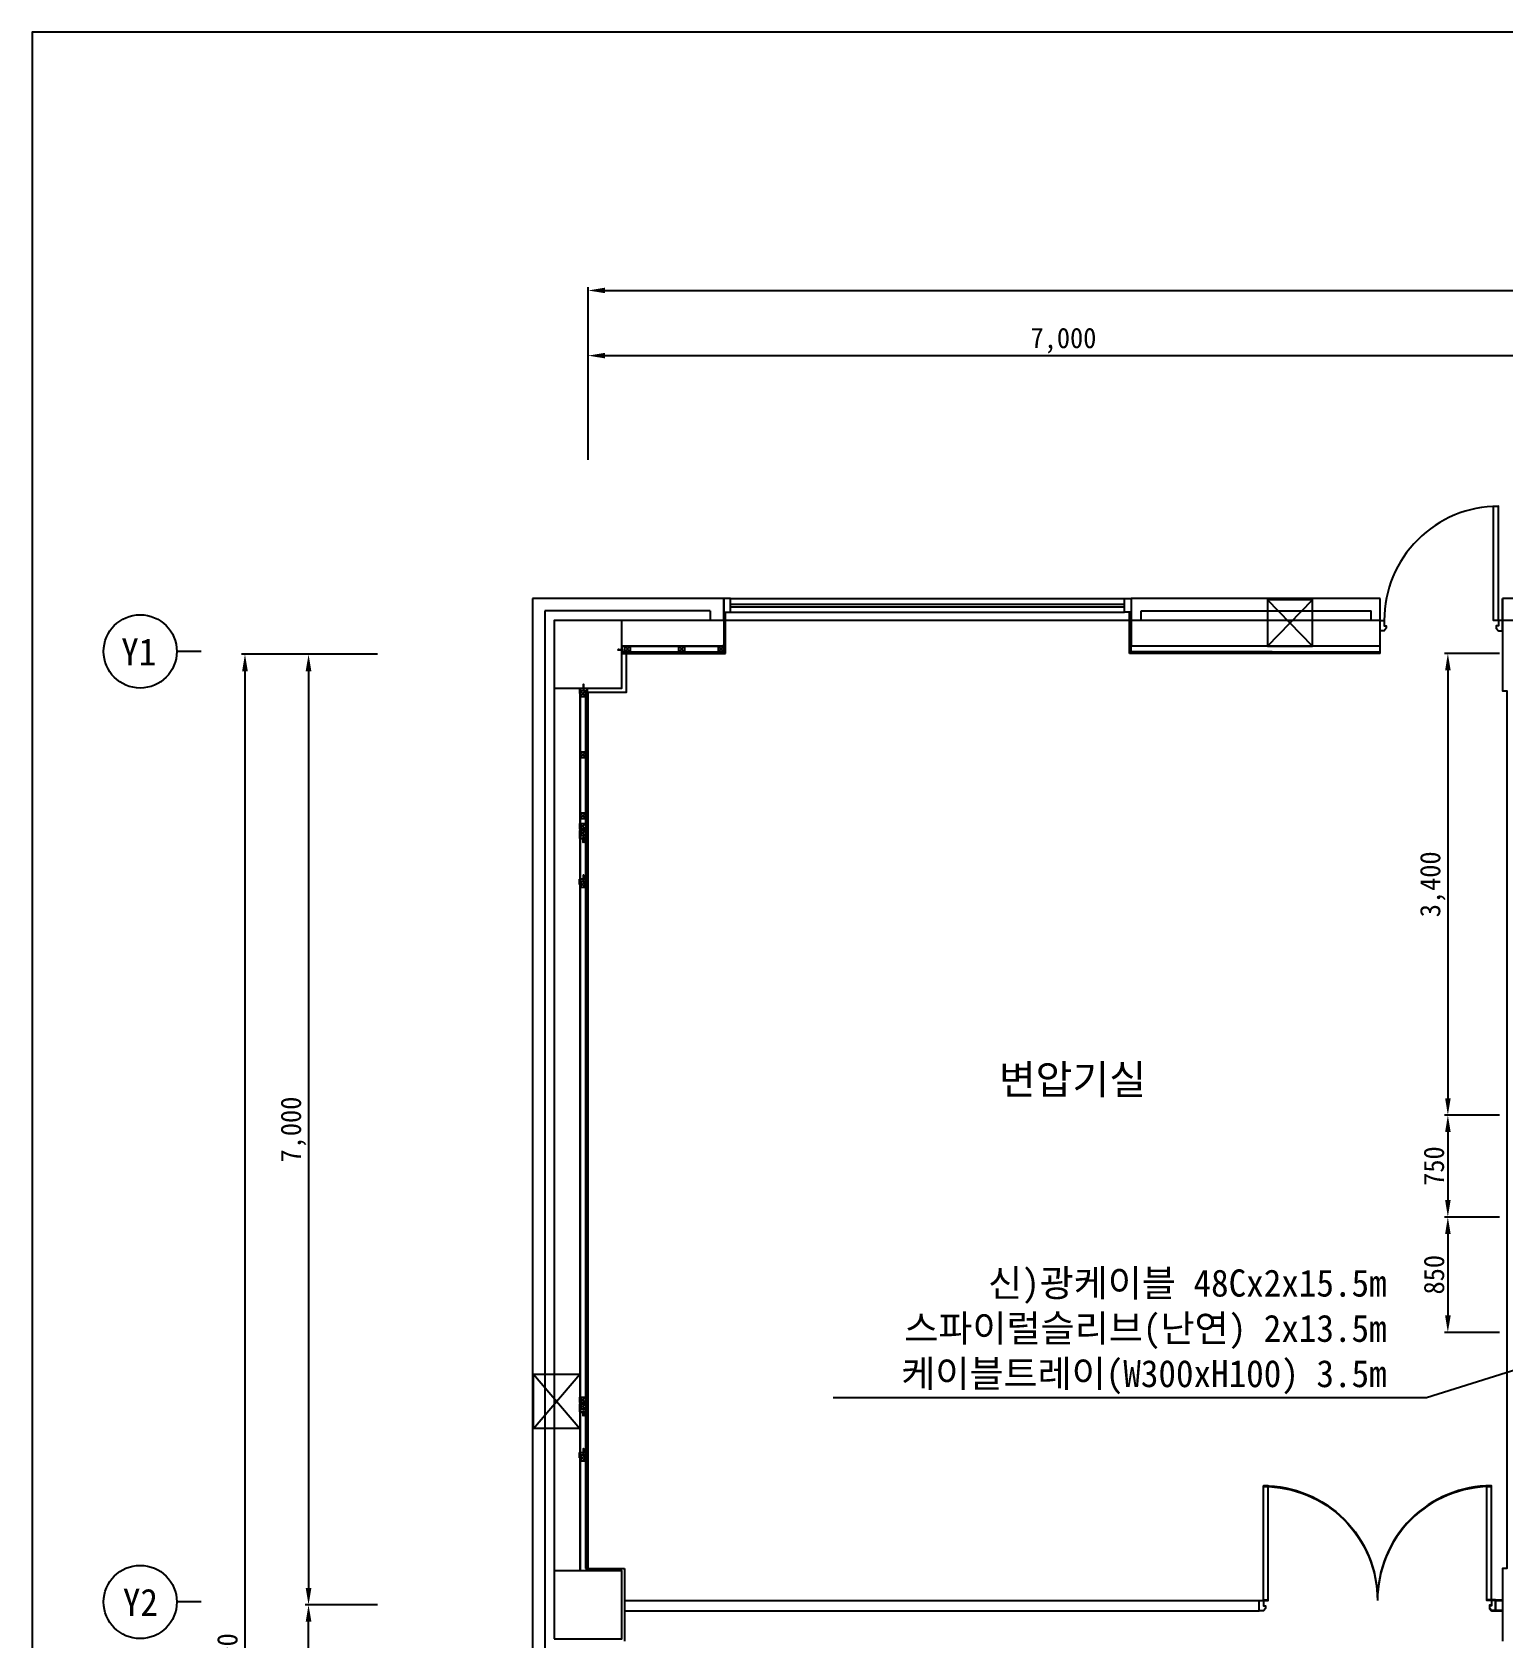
# Model space of a CAD drawing. Header units: millimetres. Extents: x -29689 to 10111, y -268596 to -237350.
# Drawn here: x -29689 to -18854, y -254628 to -242796 of the extents above; entities that cross this region are included whole.
import ezdxf
from ezdxf.enums import TextEntityAlignment as Align

# ---------------------------------------------------------------- set-up
doc = ezdxf.new("R2010")
doc.units = ezdxf.units.MM
for name, color, linetype in [('TN-LEAT', 3, 'Continuous'), ('TZ-BASE', 253, 'Continuous'), ('TZ-DIMS', 1, 'Continuous'), ('TZ-LEAL', 1, 'Continuous'), ('TZ-LEAT', 3, 'Continuous')]:
    doc.layers.add(name, color=color, linetype=linetype)
doc.layers.add('TX-PAPR', color=2, linetype='Continuous', plot=False)
doc.styles.get("Standard").update_dxf_attribs({"font": 'GulimChe.ttf'})
doc.linetypes.add('BATTINB', pattern='A,0,-0.0025,[134,GulimChe.ttf,S=0.0025,R=0,X=-0.0025,Y=0.01],-0.005,[134,GulimChe.ttf,S=0.0025,R=180,X=0.0025,Y=0.01],-0.0025', length=0.01)
doc.dimstyles.new('D50', dxfattribs={"dimscale": 50, "dimtxt": 3, "dimasz": 2.5, "dimexe": 0.5, "dimexo": 0.5, "dimgap": 0.5, "dimtad": 1, "dimdec": 0, "dimzin": 1, "dimdsep": 46, "dimlunit": 6, "dimtxsty": 'Standard', "dimcen": 1, "dimclrd": 1, "dimclre": 1, "dimclrt": 3, "dimadec": 0, "dimazin": 0, "dimtfac": 1, "dimtdec": 0, "dimtix": 1, "dimtmove": 2, "dimatfit": 3, "dimfxl": 0, "dimtvp": 2, "dimlwd": -1, "dimlwe": -1, "dimarcsym": 0})

# ---------------------------------------------------------------- blocks, each defined once
blk = doc.blocks.new('*D23')
at = {"layer": 'DEFPOINTS', "color": 0, "ltscale": 0.1}
for p in [(-18596, -245178), (-25596, -245969), (-18596, -245969)]:
    blk.add_point(p, dxfattribs=at)
at = {"layer": 'TZ-DIMS', "color": 1, "ltscale": 0.1}
for p, q in [((-25596, -245944), (-25596, -245153)), ((-18596, -245944), (-18596, -245153)), ((-25471, -245178), (-18721, -245178))]:
    blk.add_line(p, q, dxfattribs=at)
for points in [[(-25471, -245157), (-25471, -245198), (-25596, -245178)], [(-18721, -245157), (-18721, -245198), (-18596, -245178)]]:
    blk.add_solid(points, dxfattribs=at)
at = {"layer": 'TZ-DIMS', "color": 3, "ltscale": 0.1, "insert": (-22096, -245067), "char_height": 150, "attachment_point": 5}
blk.add_mtext('7,000', dxfattribs=at)
blk = doc.blocks.new('*D29')
at = {"layer": 'DEFPOINTS', "color": 0, "ltscale": 0.1}
for p in [(1404, -244698), (-25596, -245969), (1404, -245969)]:
    blk.add_point(p, dxfattribs=at)
at = {"layer": 'TZ-DIMS', "color": 1, "ltscale": 0.1}
for p, q in [((-25596, -245944), (-25596, -244673)), ((1404, -245944), (1404, -244673)), ((-25471, -244698), (1279, -244698))]:
    blk.add_line(p, q, dxfattribs=at)
for points in [[(-25471, -244677), (-25471, -244718), (-25596, -244698)], [(1279, -244677), (1279, -244718), (1404, -244698)]]:
    blk.add_solid(points, dxfattribs=at)
at = {"layer": 'TZ-DIMS', "color": 3, "ltscale": 0.1, "insert": (-12096, -244587), "char_height": 150, "attachment_point": 5}
blk.add_mtext('27,000', dxfattribs=at)
blk = doc.blocks.new('*D9')
at = {"layer": 'DEFPOINTS', "color": 0, "ltscale": 0.1}
for p in [(-27654, -254377), (-27121, -254377), (-27121, -262377)]:
    blk.add_point(p, dxfattribs=at)
at = {"layer": 'TZ-DIMS', "color": 1, "ltscale": 0.1}
for p, q in [((-27146, -254377), (-27679, -254377)), ((-27654, -262252), (-27654, -254502)), ((-27146, -262377), (-27679, -262377))]:
    blk.add_line(p, q, dxfattribs=at)
for points in [[(-27675, -254502), (-27633, -254502), (-27654, -254377)], [(-27675, -262252), (-27633, -262252), (-27654, -262377)]]:
    blk.add_solid(points, dxfattribs=at)
at = {"layer": 'TZ-DIMS', "color": 3, "ltscale": 0.1, "insert": (-27765, -258377), "char_height": 150, "attachment_point": 5, "rotation": 90}
blk.add_mtext('8,000', dxfattribs=at)
blk = doc.blocks.new('*D10')
at = {"layer": 'DEFPOINTS', "color": 0, "ltscale": 0.1}
for p in [(-27121, -247377), (-27654, -254377), (-27121, -254377)]:
    blk.add_point(p, dxfattribs=at)
at = {"layer": 'TZ-DIMS', "color": 1, "ltscale": 0.1}
for p, q in [((-27146, -247377), (-27679, -247377)), ((-27654, -247502), (-27654, -254252)), ((-27146, -254377), (-27679, -254377))]:
    blk.add_line(p, q, dxfattribs=at)
for points in [[(-27675, -247502), (-27633, -247502), (-27654, -247377)], [(-27675, -254252), (-27633, -254252), (-27654, -254377)]]:
    blk.add_solid(points, dxfattribs=at)
at = {"layer": 'TZ-DIMS', "color": 3, "ltscale": 0.1, "insert": (-27765, -250877), "char_height": 150, "attachment_point": 5, "rotation": 90}
blk.add_mtext('7,000', dxfattribs=at)
blk = doc.blocks.new('*D11')
at = {"layer": 'DEFPOINTS', "color": 0, "ltscale": 0.1}
for p in [(-27321, -247377), (-28122, -262377), (-27321, -262377)]:
    blk.add_point(p, dxfattribs=at)
at = {"layer": 'TZ-DIMS', "color": 1, "ltscale": 0.1}
for p, q in [((-27346, -247377), (-28147, -247377)), ((-28122, -247502), (-28122, -262252)), ((-27346, -262377), (-28147, -262377))]:
    blk.add_line(p, q, dxfattribs=at)
for points in [[(-28143, -247502), (-28101, -247502), (-28122, -247377)], [(-28143, -262252), (-28101, -262252), (-28122, -262377)]]:
    blk.add_solid(points, dxfattribs=at)
at = {"layer": 'TZ-DIMS', "color": 3, "ltscale": 0.1, "insert": (-28233, -254877), "char_height": 150, "attachment_point": 5, "rotation": 90}
blk.add_mtext('15,000', dxfattribs=at)
blk = doc.blocks.new('*D59')
at = {"layer": 'DEFPOINTS', "color": 0, "ltscale": 0.1}
for p in [(-18861, -247371), (-19266, -250771), (-18861, -250771)]:
    blk.add_point(p, dxfattribs=at)
at = {"layer": 'TZ-DIMS', "color": 1, "ltscale": 0.1}
for p, q in [((-18886, -247371), (-19291, -247371)), ((-19266, -247496), (-19266, -250646)), ((-18886, -250771), (-19291, -250771))]:
    blk.add_line(p, q, dxfattribs=at)
for points in [[(-19286, -247496), (-19245, -247496), (-19266, -247371)], [(-19286, -250646), (-19245, -250646), (-19266, -250771)]]:
    blk.add_solid(points, dxfattribs=at)
at = {"layer": 'TZ-DIMS', "color": 3, "ltscale": 0.1, "insert": (-19377, -249071), "char_height": 150, "attachment_point": 5, "rotation": 90}
blk.add_mtext('3,400', dxfattribs=at)
blk = doc.blocks.new('*D60')
at = {"layer": 'DEFPOINTS', "color": 0, "ltscale": 0.1}
for p in [(-18861, -250771), (-19266, -251521), (-18861, -251521)]:
    blk.add_point(p, dxfattribs=at)
at = {"layer": 'TZ-DIMS', "color": 1, "ltscale": 0.1}
for p, q in [((-18886, -250771), (-19291, -250771)), ((-19266, -250896), (-19266, -251396)), ((-18886, -251521), (-19291, -251521))]:
    blk.add_line(p, q, dxfattribs=at)
for points in [[(-19286, -250896), (-19245, -250896), (-19266, -250771)], [(-19286, -251396), (-19245, -251396), (-19266, -251521)]]:
    blk.add_solid(points, dxfattribs=at)
at = {"layer": 'TZ-DIMS', "color": 3, "ltscale": 0.1, "insert": (-19368, -251146), "char_height": 150, "attachment_point": 5, "rotation": 90}
blk.add_mtext('750', dxfattribs=at)
blk = doc.blocks.new('*D61')
at = {"layer": 'DEFPOINTS', "color": 0, "ltscale": 0.1}
for p in [(-18861, -251521), (-19266, -252371), (-18861, -252371)]:
    blk.add_point(p, dxfattribs=at)
at = {"layer": 'TZ-DIMS', "color": 1, "ltscale": 0.1}
for p, q in [((-18886, -251521), (-19291, -251521)), ((-19266, -251646), (-19266, -252246)), ((-18886, -252371), (-19291, -252371))]:
    blk.add_line(p, q, dxfattribs=at)
for points in [[(-19286, -251646), (-19245, -251646), (-19266, -251521)], [(-19286, -252246), (-19245, -252246), (-19266, -252371)]]:
    blk.add_solid(points, dxfattribs=at)
at = {"layer": 'TZ-DIMS', "color": 3, "ltscale": 0.1, "insert": (-19367, -251946), "char_height": 150, "attachment_point": 5, "rotation": 90}
blk.add_mtext('850', dxfattribs=at)

msp = doc.modelspace()

# ---------------------------------------------------------------- linework, layer by layer
at = {"layer": 'TX-PAPR'}
msp.add_lwpolyline([(-29689, -268595.5), (10111, -268595.5), (10111, -242795.5), (-29689, -242795.5)], close=True, dxfattribs=at)
at = {"layer": 'TZ-BASE'}
for p, q in [((-26004.4, -246967.4), (-26004.4, -262787.4)), ((-24596.6, -246967.4), (-26004.4, -246967.4)), ((-24596.6, -246967.4), (-24596.6, -247317.4)), ((-24546.6, -246967.4), (-21646.6, -246967.4)), ((-24546.6, -247007.4), (-21646.6, -247007.4)), ((-24546.6, -247027.4), (-21646.6, -247027.4)), ((-21596.6, -246967.4), (-21596.6, -247317.4)), ((-25914.4, -247057.4), (-25914.4, -262703.4)), ((-24696.6, -247057.4), (-25914.4, -247057.4)), ((-19764.1, -247127.2), (-25846.4, -247127.4)), ((-25846.4, -247127.4), (-25846.4, -254502.4)), ((-24696.6, -247057.4), (-24696.6, -247127.4)), ((-24583.6, -247371.4), (-24583.6, -247067.4)), ((-24546.6, -247067.4), (-21646.6, -247067.4)), ((-21609.6, -247371.4), (-21609.6, -247067.4)), ((-20615.9, -247127.2), (-21522.7, -247127.2)), ((-25846.6, -247317.4), (-25846.4, -247317.4)), ((-25346.4, -247317.4), (-25346.4, -247372.4)), ((-25307.1, -247317.4), (-25346.4, -247317.4)), ((-24596.6, -247317.4), (-25346.4, -247317.4)), ((-25346.4, -247317.4), (-24596.6, -247317.4)), ((-25346.4, -247372.4), (-25307.1, -247372.4)), ((-25345.4, -247370.7), (-25345.4, -247319.1)), ((-25344.7, -247318.4), (-25306.4, -247318.4)), ((-25306.4, -247371.4), (-25344.7, -247371.4)), ((-25326.4, -247358.4), (-25326.4, -247371.4)), ((-25306.4, -247318.4), (-25306.4, -247318.1)), ((-24596.6, -247358.4), (-24596.6, -247304.4)), ((-21596.6, -247358.4), (-21596.6, -247304.4)), ((-20558.4, -247317.4), (-21596.6, -247317.4)), ((-19764.1, -247317.2), (-20846.1, -247317.2)), ((-20846.1, -247358.2), (-20558.1, -247358.2)), ((-20846.1, -247358.2), (-19764.1, -247358.2)), ((-25656.4, -247627.4), (-25656.4, -254127.4)), ((-25656.4, -247627.4), (-25601.9, -247627.4)), ((-25656.4, -247666.7), (-25656.4, -247627.4)), ((-25655.4, -247629.1), (-25655.4, -247667.4)), ((-25603.6, -247628.4), (-25654.7, -247628.4)), ((-25602.9, -247667.4), (-25602.9, -247629.1)), ((-25601.9, -247627.4), (-25601.9, -247666.7)), ((-25655.4, -247667.4), (-25655.7, -247667.4)), ((-25655.4, -247687.4), (-25655.4, -254127.4)), ((-25615.4, -247647.4), (-25602.9, -247647.4)), ((-25615.4, -247687.4), (-25615.4, -254109.4)), ((-25602.9, -247647.4), (-25602.9, -254109.4)), ((-25602.6, -247667.4), (-25602.9, -247667.4)), ((-25657.1, -248694.9), (-25657.1, -248734.2)), ((-25656.1, -248644.2), (-25656.4, -248644.2)), ((-25656.1, -248694.2), (-25656.4, -248694.2)), ((-25656.1, -248732.5), (-25656.1, -248694.2)), ((-25603.1, -248694.2), (-25603.1, -248732.5)), ((-25602.1, -248734.2), (-25602.1, -248694.9)), ((-25657.1, -248734.2), (-25602.1, -248734.2)), ((-25603.8, -248733.2), (-25655.4, -248733.2)), ((-25616.1, -248714.2), (-25603.1, -248714.2)), ((-25658.1, -249032.8), (-25603.1, -249032.8)), ((-25658.1, -249072.1), (-25658.1, -249032.8)), ((-25657.1, -249034.5), (-25657.1, -249072.8)), ((-25604.8, -249033.8), (-25656.4, -249033.8)), ((-25617.1, -249052.8), (-25604.1, -249052.8)), ((-25604.1, -249072.8), (-25604.1, -249034.5)), ((-25603.1, -249032.8), (-25603.1, -249072.1)), ((-25657.1, -252917.8), (-25657.1, -252957.1)), ((-25657.1, -252957.1), (-25602.1, -252957.1)), ((-25656.1, -252867.1), (-25656.4, -252867.1)), ((-25656.1, -252917.1), (-25656.4, -252917.1)), ((-25656.1, -252955.4), (-25656.1, -252917.1)), ((-25603.8, -252956.1), (-25655.4, -252956.1)), ((-25616.1, -252937.1), (-25603.1, -252937.1)), ((-25603.1, -252917.1), (-25603.1, -252955.4)), ((-25602.1, -252957.1), (-25602.1, -252917.8)), ((-25658.1, -253255.7), (-25603.1, -253255.7)), ((-25658.1, -253295), (-25658.1, -253255.7)), ((-25657.1, -253257.4), (-25657.1, -253295.7)), ((-25604.8, -253256.7), (-25656.4, -253256.7)), ((-25617.1, -253275.7), (-25604.1, -253275.7)), ((-25604.1, -253295.7), (-25604.1, -253257.4)), ((-25603.1, -253255.7), (-25603.1, -253295))]:
    msp.add_line(p, q, dxfattribs=at)
at = {"layer": 'TZ-BASE', "ltscale": 0.1}
for p, q in [((-24596.6, -247127.4), (-24596.6, -246967.4)), ((-24596.6, -246967.4), (-24596.6, -247127.4)), ((-19764.1, -246967.4), (-21596.6, -246967.4)), ((-19764.1, -247329.2), (-19764.1, -246967.4)), ((-8346.1, -246967.4), (-18864.1, -246967.4)), ((-18864.1, -247127.2), (-18864.1, -246967.4)), ((-24596.6, -247127.4), (-24696.6, -247127.4)), ((-21522.7, -247127.2), (-21522.7, -247057.2)), ((-19829.6, -247127.4), (-19829.6, -247057.4)), ((-18746.1, -247127.2), (-18864.1, -247127.2)), ((-25346.4, -247318.4), (-24596.6, -247318.4)), ((-25346.4, -247358.4), (-24583.6, -247358.4)), ((-25346.4, -247371.4), (-24583.6, -247371.4)), ((-20558.4, -247358.4), (-21609.6, -247358.4)), ((-19764.1, -247371.2), (-21609.6, -247371.4)), ((-25846.4, -247627.4), (-25656.4, -247627.4)), ((-25616.1, -248664.2), (-25656.1, -248624.2)), ((-25656.1, -248664.2), (-25616.1, -248624.2)), ((-25616.1, -248714.2), (-25656.1, -248674.2)), ((-25656.1, -248714.2), (-25616.1, -248674.2)), ((-25617.1, -249052.8), (-25657.1, -249092.8)), ((-25657.1, -249052.8), (-25617.1, -249092.8)), ((-25616.1, -252887.1), (-25656.1, -252847.1)), ((-25656.1, -252887.1), (-25616.1, -252847.1)), ((-25616.1, -252937.1), (-25656.1, -252897.1)), ((-25656.1, -252937.1), (-25616.1, -252897.1)), ((-25617.1, -253275.7), (-25657.1, -253315.7)), ((-25657.1, -253275.7), (-25617.1, -253315.7)), ((-25328.6, -254345.4), (-20654.1, -254345.4)), ((-18914.1, -254339.4), (-18864.1, -254339.4)), ((-18914.1, -254339.4), (-18914.1, -254415.4)), ((-18914.1, -254345.4), (-18864.1, -254345.4)), ((-18914.1, -254345.4), (-18914.1, -254421.4)), ((-25328.6, -254421.4), (-20654.1, -254421.4)), ((-18914.1, -254415.4), (-18864.1, -254415.4)), ((-18914.1, -254421.4), (-18864.1, -254421.4))]:
    msp.add_line(p, q, dxfattribs=at)
at = {"layer": 'TZ-BASE', "linetype": 'BATTINB'}
for p, q in [((-20263.2, -247317.2), (-20593.2, -246977.2)), ((-20593.2, -247317.2), (-20263.2, -246977.2)), ((-25286.4, -247318.4), (-25326.4, -247358.4)), ((-25286.4, -247358.4), (-25326.4, -247318.4)), ((-24927.2, -247318.4), (-24887.2, -247358.4)), ((-24927.2, -247358.4), (-24887.2, -247318.4)), ((-24637.2, -247318.4), (-24597.2, -247358.4)), ((-24637.2, -247358.4), (-24597.2, -247318.4)), ((-19764.1, -247371.2), (-19764.1, -247317.2)), ((-25655.4, -247647.4), (-25615.4, -247687.4)), ((-25615.4, -247647.4), (-25655.4, -247687.4)), ((-25595.9, -254109.4), (-25595.9, -247657.4)), ((-25655.4, -248097.4), (-25615.4, -248137.4)), ((-25615.4, -248097.4), (-25655.4, -248137.4)), ((-25655.4, -248547.4), (-25615.4, -248587.4)), ((-25615.4, -248547.4), (-25655.4, -248587.4)), ((-25997.1, -252677.4), (-25657.1, -253077.4)), ((-25997.1, -253077.4), (-25657.1, -252677.4)), ((-25615.4, -254109.4), (-25328.4, -254109.4)), ((-25328.4, -254109.4), (-25328.4, -254645.4))]:
    msp.add_line(p, q, dxfattribs=at)
at = {"layer": 'TZ-BASE', "ltscale": 0.1}
for points in [[(-18894.1, -247127.2), (-18894.1, -246287.2, 0.4142136), (-19734.1, -247127.2, 0.4142136)], [(-20624.1, -254339.4), (-20624.1, -253499.4, -0.4142136), (-19784.1, -254339.4, -0.4142136)], [(-20624.1, -254345.4), (-20624.1, -253505.4, -0.4142136), (-19784.1, -254345.4, -0.4142136)], [(-18944.1, -254339.4), (-18944.1, -253499.4, 0.4142136), (-19784.1, -254339.4, 0.4142136)], [(-18944.1, -254345.4), (-18944.1, -253505.4, 0.4142136), (-19784.1, -254345.4, 0.4142136)]]:
    msp.add_lwpolyline(points, format="xyb", dxfattribs=at)
for points in [[(-18894.1, -247127.2), (-18929.1, -247127.2), (-18929.1, -246287.2), (-18894.1, -246287.2)], [(-21522.7, -247057.2), (-19829.6, -247057.4)], [(-20624.1, -254339.4), (-20589.1, -254339.4), (-20589.1, -253499.4), (-20624.1, -253499.4)], [(-20624.1, -254345.4), (-20589.1, -254345.4), (-20589.1, -253505.4), (-20624.1, -253505.4)], [(-18944.1, -254339.4), (-18979.1, -254339.4), (-18979.1, -253499.4), (-18944.1, -253499.4)], [(-18944.1, -254345.4), (-18979.1, -254345.4), (-18979.1, -253505.4), (-18944.1, -253505.4)]]:
    msp.add_lwpolyline(points, dxfattribs=at)
at = {"layer": 'TZ-BASE'}
for points in [[(-24596.6, -247067.4), (-24546.6, -247067.4), (-24546.6, -246967.4), (-24596.6, -246967.4)], [(-24596.6, -247067.4), (-24546.6, -247067.4), (-24546.6, -246967.4), (-24596.6, -246967.4)], [(-21596.6, -247067.4), (-21646.6, -247067.4), (-21646.6, -246967.4), (-21596.6, -246967.4)], [(-21596.6, -247067.4), (-21646.6, -247067.4), (-21646.6, -246967.4), (-21596.6, -246967.4)], [(-25846.4, -247627.4), (-25346.4, -247627.4), (-25346.4, -247127.4), (-25846.4, -247127.4)], [(-25286.4, -247318.4), (-25286.4, -247358.4), (-25326.4, -247358.4), (-25326.4, -247318.4)], [(-24886.6, -247318.4), (-24886.6, -247358.4), (-24926.6, -247358.4), (-24926.6, -247318.4)], [(-24596.6, -247318.4), (-24596.6, -247358.4), (-24636.6, -247358.4), (-24636.6, -247318.4)], [(-25655.4, -247687.4), (-25615.4, -247687.4), (-25615.4, -247647.4), (-25655.4, -247647.4)], [(-25655.4, -248137.4), (-25615.4, -248137.4), (-25615.4, -248097.4), (-25655.4, -248097.4)], [(-25655.4, -248587.4), (-25615.4, -248587.4), (-25615.4, -248547.4), (-25655.4, -248547.4)], [(-25656.1, -248624.2), (-25616.1, -248624.2), (-25616.1, -248664.2), (-25656.1, -248664.2)], [(-25656.1, -248674.2), (-25616.1, -248674.2), (-25616.1, -248714.2), (-25656.1, -248714.2)], [(-25657.1, -249092.8), (-25617.1, -249092.8), (-25617.1, -249052.8), (-25657.1, -249052.8)], [(-25656.1, -252847.1), (-25616.1, -252847.1), (-25616.1, -252887.1), (-25656.1, -252887.1)], [(-25656.1, -252897.1), (-25616.1, -252897.1), (-25616.1, -252937.1), (-25656.1, -252937.1)], [(-25657.1, -253315.7), (-25617.1, -253315.7), (-25617.1, -253275.7), (-25657.1, -253275.7)], [(-25846.4, -254627.4), (-25346.4, -254627.4), (-25346.4, -254127.4), (-25846.4, -254127.4)]]:
    msp.add_lwpolyline(points, close=True, dxfattribs=at)
at = {"layer": 'TZ-BASE', "linetype": 'BATTINB'}
for points in [[(-20593.2, -247317.2), (-20263.2, -247317.2), (-20263.2, -246977.2), (-20593.2, -246977.2)], [(-25997.1, -253077.4), (-25997.1, -252677.4), (-25657.1, -252677.4), (-25657.1, -253077.4)]]:
    msp.add_lwpolyline(points, close=True, dxfattribs=at)
for points in [[(-18864.4, -246967.2), (-18864.4, -247645.2), (-18831.5, -247645.2), (-18831.5, -254109.4), (-18864.1, -254109.7), (-18864.1, -254645.7)], [(-25316.4, -247372.4), (-25316.4, -247657.4), (-25602.9, -247657.4)], [(-25328.4, -247317.4), (-25328.4, -247318.4)]]:
    msp.add_lwpolyline(points, dxfattribs=at)
at = {"layer": 'TZ-BASE', "ltscale": 0.1}
for points in [[(-19764.1, -247127.2), (-19734.1, -247127.2), (-19734.1, -247167.2), (-19719.1, -247167.2), (-19719.1, -247185.2), (-19734.1, -247203.2), (-19764.1, -247203.2)], [(-18864.1, -247127.2), (-18894.1, -247127.2), (-18894.1, -247167.2), (-18909.1, -247167.2), (-18909.1, -247185.2), (-18894.1, -247203.2), (-18864.1, -247203.2)], [(-20654.1, -254345.4), (-20624.1, -254345.4), (-20624.1, -254385.4), (-20609.1, -254385.4), (-20609.1, -254403.4), (-20624.1, -254421.4), (-20654.1, -254421.4)], [(-18914.1, -254339.4), (-18944.1, -254339.4), (-18944.1, -254379.4), (-18959.1, -254379.4), (-18959.1, -254397.4), (-18944.1, -254415.4), (-18914.1, -254415.4)], [(-18914.1, -254345.4), (-18944.1, -254345.4), (-18944.1, -254385.4), (-18959.1, -254385.4), (-18959.1, -254403.4), (-18944.1, -254421.4), (-18914.1, -254421.4)]]:
    msp.add_lwpolyline(points, close=True, dxfattribs=at)
at = {"layer": 'TZ-BASE'}
for points in [[(-25376.7, -247344.7), (-25374.5, -247342.2), (-25370, -247342.2), (-25372.5, -247347.2), (-25374.5, -247347.2), (-25376.7, -247344.7)], [(-25370.9, -247347.2), (-25368.4, -247342.2), (-25365, -247342.2), (-25367.5, -247347.2), (-25370.9, -247347.2)], [(-25365.5, -247347.2), (-25363, -247342.2), (-25359.7, -247342.2), (-25362.2, -247347.2), (-25365.5, -247347.2)], [(-25360.5, -247347.2), (-25358, -247342.2), (-25354.6, -247342.2), (-25357.1, -247347.2), (-25360.5, -247347.2)], [(-25346.4, -247347.2), (-25355.4, -247347.2), (-25352.9, -247342.2), (-25346.4, -247342.2)], [(-25629.1, -247597.4), (-25631.6, -247599.6), (-25631.6, -247604.1), (-25626.6, -247601.6), (-25626.6, -247599.6), (-25629.1, -247597.4)], [(-25626.6, -247603.3), (-25631.6, -247605.8), (-25631.6, -247609.1), (-25626.6, -247606.6), (-25626.6, -247603.3)], [(-25626.6, -247608.3), (-25631.6, -247610.8), (-25631.6, -247614.1), (-25626.6, -247611.6), (-25626.6, -247608.3)], [(-25626.6, -247613.3), (-25631.6, -247615.8), (-25631.6, -247619.2), (-25626.6, -247616.7), (-25626.6, -247613.3)], [(-25626.6, -247627.4), (-25626.6, -247618.3), (-25631.6, -247620.8), (-25631.6, -247627.4)], [(-25627.3, -248734.1), (-25627.3, -248743.2), (-25632.3, -248740.7), (-25632.3, -248734.1)], [(-25627.3, -248748.3), (-25632.3, -248745.8), (-25632.3, -248742.4), (-25627.3, -248744.9), (-25627.3, -248748.3)], [(-25627.3, -248753.3), (-25632.3, -248750.8), (-25632.3, -248747.4), (-25627.3, -248749.9), (-25627.3, -248753.3)], [(-25627.3, -248758.7), (-25632.3, -248756.2), (-25632.3, -248752.8), (-25627.3, -248755.3), (-25627.3, -248758.7)], [(-25629.8, -248764.5), (-25632.3, -248762.3), (-25632.3, -248757.8), (-25627.3, -248760.3), (-25627.3, -248762.3), (-25629.8, -248764.5)], [(-25630.8, -249002.5), (-25633.3, -249004.7), (-25633.3, -249009.1), (-25628.3, -249006.6), (-25628.3, -249004.7), (-25630.8, -249002.5)], [(-25628.3, -249008.3), (-25633.3, -249010.8), (-25633.3, -249014.1), (-25628.3, -249011.6), (-25628.3, -249008.3)], [(-25628.3, -249013.6), (-25633.3, -249016.1), (-25633.3, -249019.5), (-25628.3, -249017), (-25628.3, -249013.6)], [(-25628.3, -249018.7), (-25633.3, -249021.2), (-25633.3, -249024.5), (-25628.3, -249022), (-25628.3, -249018.7)], [(-25628.3, -249032.8), (-25628.3, -249023.7), (-25633.3, -249026.2), (-25633.3, -249032.8)], [(-25627.3, -252957.1), (-25627.3, -252966.2), (-25632.3, -252963.7), (-25632.3, -252957.1)], [(-25627.3, -252971.2), (-25632.3, -252968.7), (-25632.3, -252965.3), (-25627.3, -252967.8), (-25627.3, -252971.2)], [(-25627.3, -252976.2), (-25632.3, -252973.7), (-25632.3, -252970.4), (-25627.3, -252972.9), (-25627.3, -252976.2)], [(-25627.3, -252981.6), (-25632.3, -252979.1), (-25632.3, -252975.7), (-25627.3, -252978.2), (-25627.3, -252981.6)], [(-25629.8, -252987.4), (-25632.3, -252985.2), (-25632.3, -252980.8), (-25627.3, -252983.3), (-25627.3, -252985.2), (-25629.8, -252987.4)], [(-25630.8, -253225.4), (-25633.3, -253227.6), (-25633.3, -253232), (-25628.3, -253229.5), (-25628.3, -253227.6), (-25630.8, -253225.4)], [(-25628.3, -253231.2), (-25633.3, -253233.7), (-25633.3, -253237.1), (-25628.3, -253234.6), (-25628.3, -253231.2)], [(-25628.3, -253236.6), (-25633.3, -253239.1), (-25633.3, -253242.4), (-25628.3, -253239.9), (-25628.3, -253236.6)], [(-25628.3, -253241.6), (-25633.3, -253244.1), (-25633.3, -253247.5), (-25628.3, -253245), (-25628.3, -253241.6)], [(-25628.3, -253255.7), (-25628.3, -253246.6), (-25633.3, -253249.1), (-25633.3, -253255.7)]]:
    msp.add_lwpolyline(points, dxfattribs=at)
for centre, radius, start, end in [((-25344.7, -247319.1), 0.7, 90, 180), ((-25344.7, -247370.7), 0.7, 180, 270), ((-25347, -247344.9), 6.44, 284.78327, 75.28078), ((-25307.1, -247318.1), 0.7, 0, 90), ((-25307.1, -247371.7), 0.7, 270, 0), ((-25654.7, -247629.1), 0.7, 90, 180), ((-25628.9, -247626.8), 6.44, 194.71922, 345.21673), ((-25603.6, -247629.1), 0.7, 0, 90), ((-25655.7, -247666.7), 0.7, 180, 270), ((-25602.6, -247666.7), 0.7, 270, 0), ((-25656.4, -248644.9), 0.7, 90, 180), ((-25656.4, -248694.9), 0.7, 90, 180), ((-25602.8, -248694.9), 0.7, 0, 90), ((-25655.4, -248732.5), 0.7, 180, 270), ((-25629.6, -248734.8), 6.44, 14.78327, 165.28078), ((-25603.8, -248732.5), 0.7, 270, 0), ((-25656.4, -249034.5), 0.7, 90, 180), ((-25630.6, -249032.2), 6.44, 194.71922, 345.21673), ((-25604.8, -249034.5), 0.7, 0, 90), ((-25656.4, -252867.8), 0.7, 90, 180), ((-25656.4, -252917.8), 0.7, 90, 180), ((-25655.4, -252955.4), 0.7, 180, 270), ((-25629.6, -252957.7), 6.44, 14.78327, 165.28078), ((-25603.8, -252955.4), 0.7, 270, 0), ((-25602.8, -252917.8), 0.7, 0, 90), ((-25656.4, -253257.4), 0.7, 90, 180), ((-25630.6, -253255.1), 6.44, 194.71922, 345.21673), ((-25604.8, -253257.4), 0.7, 0, 90)]:
    msp.add_arc(centre, radius, start, end, dxfattribs=at)
at = {"layer": 'TZ-BASE', "linetype": 'BATTINB'}
msp.add_point((-25371.4, -247342.4), dxfattribs=at)
at = {"layer": 'TZ-LEAL'}
for p, q in [((-28443.9, -247355.9), (-28623.6, -247355.9)), ((-28443.9, -254355.9), (-28623.6, -254355.9))]:
    msp.add_line(p, q, dxfattribs=at)
for centre in [(-28893.3, -247355.9), (-28893.3, -254355.9)]:
    msp.add_circle(centre, 269.6, dxfattribs=at)

# ---------------------------------------------------------------- texts
at = {"layer": 'TN-LEAT', "linetype": 'BATTINB', "ltscale": 0.1}
for s, p in [('Y1', (-28904, -247359.3)), ('Y2', (-28892, -254358.3))]:
    msp.add_text(s, height=200, dxfattribs=at).set_placement(p, align=Align.MIDDLE_CENTER)
at = {"layer": 'TZ-BASE', "linetype": 'BATTINB', "ltscale": 0.1}
msp.add_text('변압기실', height=216, dxfattribs=at).set_placement((-22030.1, -250508.5), align=Align.MIDDLE_CENTER)
at = {"layer": 'TZ-LEAT', "insert": (-19716.6, -252827.2), "char_height": 200, "attachment_point": 9}
msp.add_mtext('{\\C6;신)광케이블 48Cx2x15.5m\\P\\pt400;  스파이럴슬리브(난연) 2x13.5m\\P 케이블트레이(W300xH100) 3.5m}', dxfattribs=at)

# ---------------------------------------------------------------- dimensions: what is measured, and where the dimension line sits
at = {"layer": 'TZ-DIMS', "ltscale": 0.1}
for base, p2, picture, middle in [((1403.9, -244697.6), (1403.9, -245968.9), '*D29', (-12096.2, -244586.6)), ((-18596.1, -245177.6), (-18596.1, -245968.9), '*D23', (-22096.2, -245066.6))]:
    dim = msp.add_linear_dim(base=base, p1=(-25596.4, -245968.9), p2=p2, dimstyle='D50', dxfattribs=at)
    dim.commit()
    dim.dimension.update_dxf_attribs({"geometry": picture, "text_midpoint": middle})
for base, p1, p2, picture, middle in [((-28122.2, -262377.4), (-27321.1, -247377.4), (-27321.1, -262377.4), '*D11', (-28233.4, -254877.4)), ((-27654.2, -254377.4), (-27120.8, -247377.4), (-27120.8, -254377.4), '*D10', (-27765.3, -250877.4)), ((-19265.6, -250771.4), (-18860.7, -247371.4), (-18860.7, -250771.4), '*D59', (-19376.8, -249071.4)), ((-19265.6, -251521.4), (-18860.7, -250771.4), (-18860.7, -251521.4), '*D60', (-19367.5, -251146.4)), ((-19265.6, -252371.4), (-18860.7, -251521.4), (-18860.7, -252371.4), '*D61', (-19367.3, -251946.4)), ((-27654.2, -254377.4), (-27120.8, -262377.4), (-27120.8, -254377.4), '*D9', (-27765.3, -258377.4))]:
    dim = msp.add_linear_dim(base=base, p1=p1, p2=p2, angle=90, dimstyle='D50', dxfattribs=at)
    dim.commit()
    dim.dimension.update_dxf_attribs({"geometry": picture, "text_midpoint": middle})

# ---------------------------------------------------------------- leaders
at = {"layer": 'TZ-LEAL', "annotation_type": 0, "has_hookline": 1, "hookline_direction": 1, "text_width": 4073.9}
msp.add_leader([(-17096.1, -252118.5), (-19422, -252852.2), (-19691.6, -252852.2)], dimstyle='D50', dxfattribs=at)

doc.saveas('drawing.dxf')
